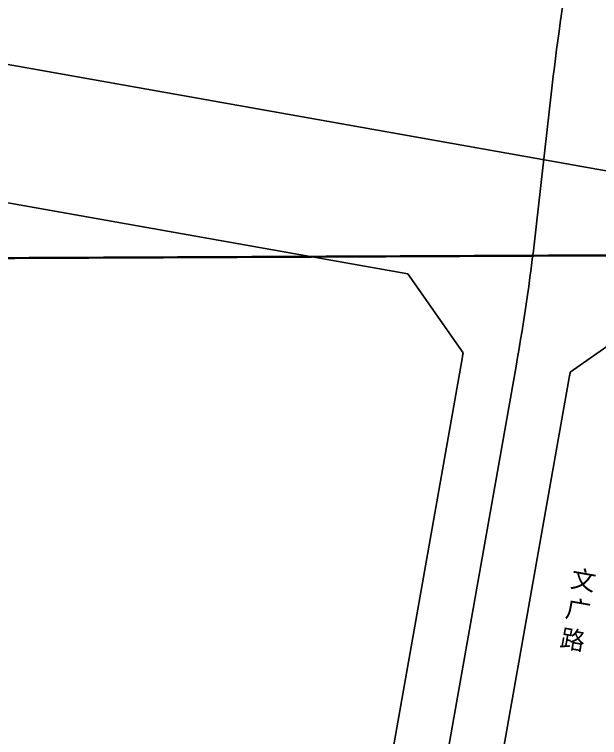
# Model space of a CAD drawing. Extents: x 529262 to 576451, y 2694391 to 2717535.
# Drawn here: x 562972 to 563100.8, y 2709551.8 to 2709711.1 of the extents above; entities that cross this region are included whole.
import ezdxf
from ezdxf.xclip import XClip

# ---------------------------------------------------------------- set-up
doc = ezdxf.new("R2010")
doc.units = 0
doc.header["$XCLIPFRAME"] = 0
for name, color, linetype in [('PP-COM', 7, 'Continuous'), ('RD-中线', 40, 'Continuous'), ('RD-红线', 7, 'Continuous'), ('RD-路名', 7, 'Continuous')]:
    doc.layers.add(name, color=color, linetype=linetype)
doc.styles.add('黑体', font='simhei.ttf')

# ---------------------------------------------------------------- blocks, each defined once
blk = doc.blocks.new('A$C19FD0107')
at = {"layer": 'RD-中线', "color": 8, "linetype": 'Continuous'}
for points in [[(-7960.88, 14986.93), (-7915.56, 15243.04, 0.015839), (-7911.03, 15274.38), (-7907.82, 15303, -0.015839), (-7903.29, 15334.35), (-7712.17, 16414.53, 0.000335), (-7712.11, 16414.93), (-7698.73, 16491.12, 0.000054), (-7698.72, 16491.18), (-7681.61, 16588.75)], [(-5280.17, 15276.46), (-7574.88, 15234.77, -0.04855), (-7632.83, 15239.35), (-9762.37, 15617.81)]]:
    blk.add_lwpolyline(points, format="xyb", dxfattribs=at)
at = {"layer": 'RD-红线', "color": 8, "linetype": 'Continuous', "flags": 128}
blk.add_lwpolyline([(-8173.49, 15304.97), (-7939.37, 15263.36)], dxfattribs=at)
at = {"layer": 'RD-红线', "color": 8}
for points in [[(-7927.22, 15246.01), (-7939.37, 15263.36, 0.413456)], [(-7886.21, 15253.91), (-7903.61, 15241.74, 0.414894)]]:
    blk.add_lwpolyline(points, format="xyb", dxfattribs=at)
at = {"layer": 'RD-红线', "color": 8, "linetype": 'Continuous', "flags": 128}
for points in [[(-7967.97, 15015.69), (-7927.38, 15245.13, 0.000456), (-7927.22, 15246.01, 0.000456)], [(-7943.84, 15014.33), (-7903.75, 15240.95, 0.00039), (-7903.61, 15241.74)]]:
    blk.add_lwpolyline(points, format="xyb", dxfattribs=at)

msp = doc.modelspace()

# ---------------------------------------------------------------- linework, layer by layer
at = {"const_width": 0.5}
msp.add_lwpolyline([(562655.324, 2709656.052), (562655.298, 2708939.262), (562981.207, 2708939.425), (562981.103, 2709012.625), (563226.91, 2709012.603), (563226.866, 2709658.622), (562655.324, 2709656.052)], dxfattribs=at)

# ---------------------------------------------------------------- block references
at = {"layer": 'PP-COM'}
ref = msp.add_blockref('A$C19FD0107', (570997.993, 2694390.603), dxfattribs=at)
XClip(ref).set_block_clipping_path([(-9366.4383134884, 14428.6043910822), (-3328.4480743363, 17452.7484863754)])

# ---------------------------------------------------------------- texts
at = {"layer": 'RD-路名', "color": 7, "linetype": 'Continuous', "insert": (563094.932, 2709588.963), "char_height": 4, "width": 50.99419, "attachment_point": 1, "rotation": 349.95899, "style": '黑体'}
msp.add_mtext('文\\P广\\P路', dxfattribs=at)

doc.saveas('drawing.dxf')
